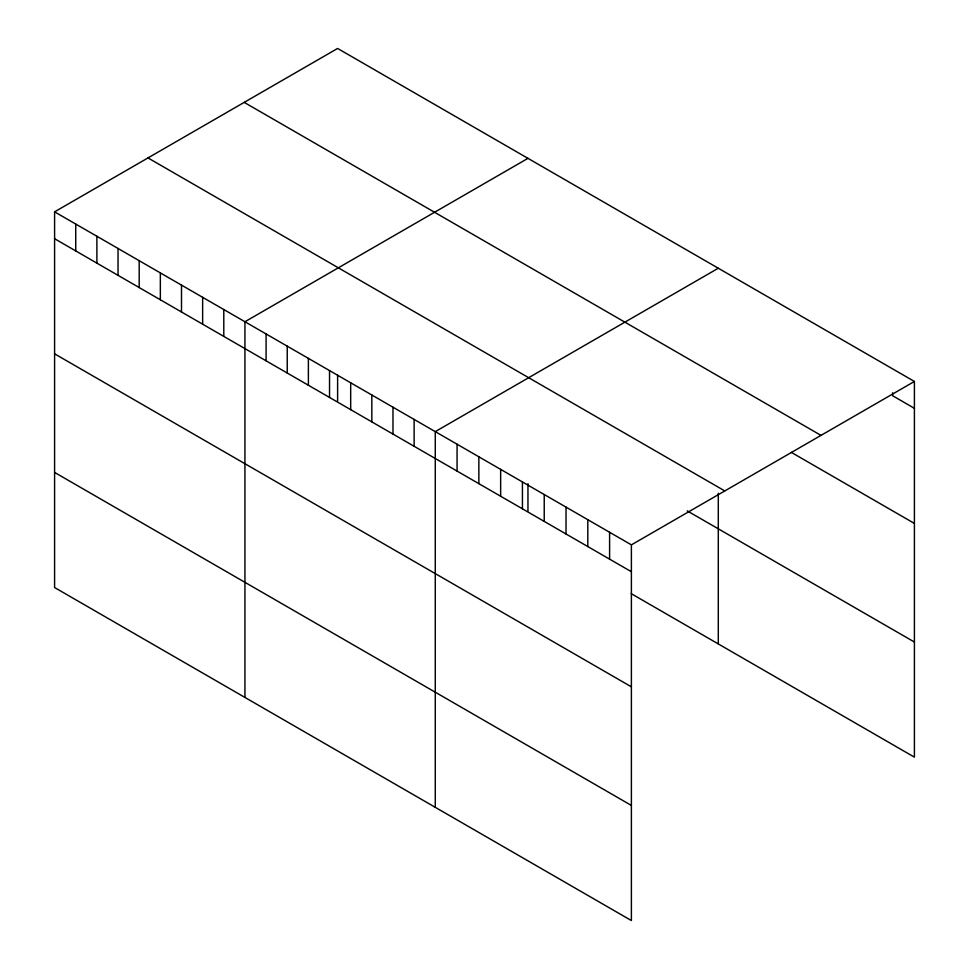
<?xml version="1.0" encoding="UTF-8"?>
<svg xmlns="http://www.w3.org/2000/svg" width="969" height="969" viewBox="0 0 969 969"><rect width="100%" height="100%" fill="white"/><g stroke="black" fill="none" stroke-linecap="round" stroke-linejoin="round"><path stroke-width="1.45" d="M54.591 211.848L631.388 544.857L631.388 920.55L54.591 587.541L54.591 211.848L337.612 48.45L914.409 381.459L914.409 757.152L631.207 593.646M527.96 158.347L244.939 321.744L244.939 697.438M718.295 268.231L435.275 431.629L435.275 807.322M631.388 544.857L914.409 381.459M914.409 408.312L892.619 395.74L892.619 392.748M244.212 102.375L821.009 435.384M791.358 452.39L914.409 523.43M147.991 157.923L724.788 490.932M687.191 510.857L914.409 642.035M54.591 238.713L631.388 571.722M54.591 353.818L631.388 686.827M54.591 472.424L631.388 805.433M718.295 493.233L718.295 643.925M609.598 532.272L609.598 559.137M587.808 519.699L587.808 546.552M566.017 507.114L566.017 533.98M544.227 494.541L544.227 521.395M527.96 483.676L527.96 511.014M522.436 481.956L522.436 508.81M500.646 469.371L500.646 496.237M478.856 456.799L478.856 483.652M457.065 444.214L457.065 471.079M414.126 419.42L414.126 446.285M392.978 407.21L392.978 434.076M371.83 395.001L371.83 421.866M350.681 382.791L350.681 409.657M337.612 375.221L337.612 401.118M329.533 370.582L329.533 397.447M308.384 358.373L308.384 385.226M287.236 346.163L287.236 373.017M266.087 333.954L266.087 360.807M223.791 309.535L223.791 336.388M202.642 297.326L202.642 324.179M181.494 285.116L181.494 311.97M160.345 272.895L160.345 299.76M139.197 260.685L139.197 287.551M118.036 248.476L118.036 275.341M96.888 236.266L96.888 263.132M75.739 224.057L75.739 250.923"/></g></svg>
